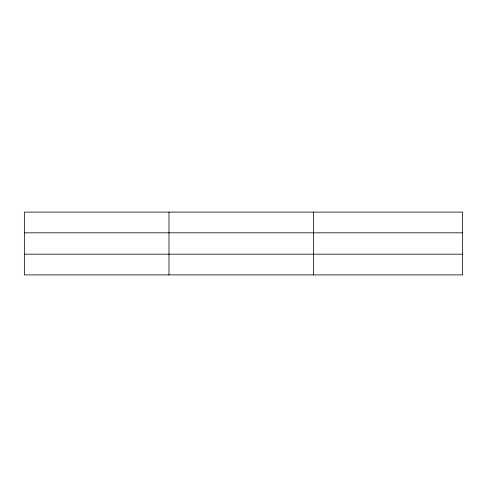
<?xml version="1.0" encoding="UTF-8"?>
<svg xmlns="http://www.w3.org/2000/svg" width="487" height="487" viewBox="0 0 487 487"><rect width="100%" height="100%" fill="white"/><g stroke="black" fill="none" stroke-linecap="round" stroke-linejoin="round"><path stroke-width="0.73" d="M168.989 212.101L168.989 274.899M313.628 212.101L313.628 274.899M462.65 232.823L462.65 212.101L24.35 212.101L24.35 274.899L462.65 274.899L462.65 232.823L24.35 232.823M24.35 254.177L462.65 254.177"/></g></svg>
